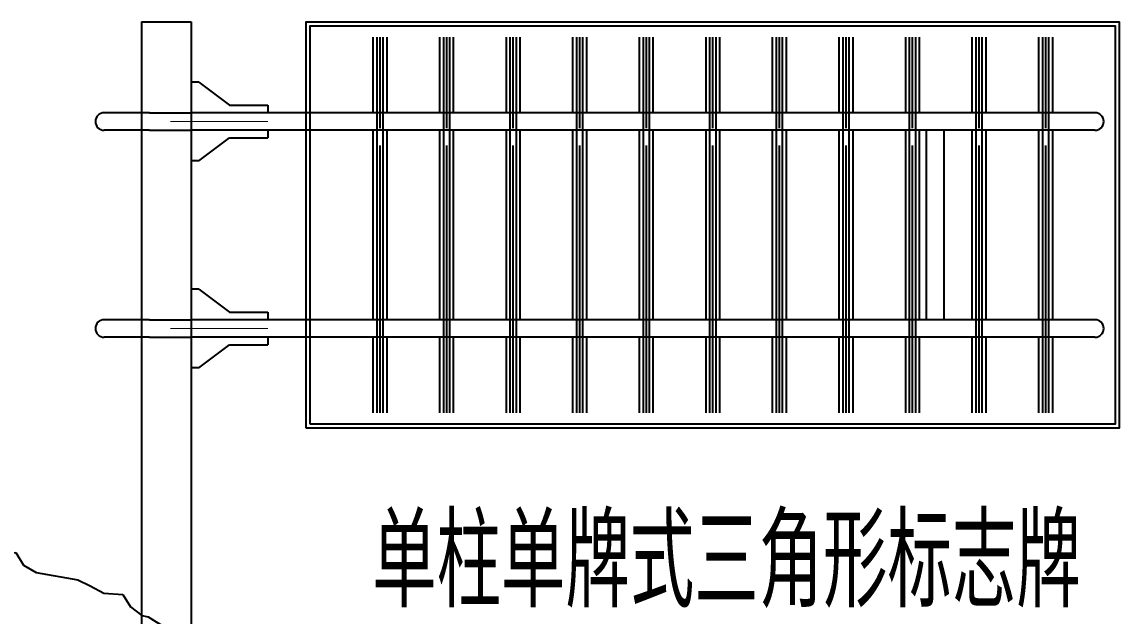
# Model space of a CAD drawing. Extents: x -941089 to 947074, y -2579987 to 8.
# Drawn here: x 2102.91 to 2138.68, y -79.21 to -59.83 of the extents above; entities that cross this region are included whole.
import ezdxf

# ---------------------------------------------------------------- set-up
doc = ezdxf.new("R2010")
doc.units = 0
doc.header["$LTSCALE"] = 5
doc.linetypes.add('HIDDEN2', pattern=[4.7625, 3.175, -1.5875])
for name, color, linetype in [('文字', 7, 'CONTINUOUS'), ('绿化', 3, 'CONTINUOUS'), ('钢筋', 1, 'CONTINUOUS')]:
    doc.layers.add(name, color=color, linetype=linetype)
doc.styles.get("Standard").update_dxf_attribs({"font": 'simplex1.shx', "width": 0.7, "bigfont": 'hztxt.shx'})

# ---------------------------------------------------------------- blocks, each defined once
blk = doc.blocks.new('A$C48321FC6')
at = {"layer": '绿化'}
for p, q in [((119.42, 320.47), (125.06, 325.54)), ((125.06, 325.54), (133, 325.6)), ((133, 325.6), (136.45, 319.95)), ((81.99, 317.25), (96.73, 318.51)), ((96.73, 318.51), (102.86, 322.61)), ((102.86, 322.61), (110.34, 320.4)), ((110.34, 320.4), (119.42, 320.47)), ((136.45, 319.95), (142.15, 316.59)), ((67.3, 308.06), (68.4, 313.26)), ((68.4, 313.26), (76.8, 317.21)), ((76.8, 317.21), (81.99, 317.25)), ((142.15, 316.59), (160.99, 313.33)), ((160.99, 313.33), (166.68, 310.62)), ((58.23, 306.85), (67.3, 308.06)), ((166.68, 310.62), (172.87, 307.26)), ((42.91, 296.52), (58.23, 306.85)), ((172.87, 307.26), (181.47, 306.68)), ((181.47, 306.68), (184.92, 301.03)), ((184.92, 301.03), (189.98, 297.18)), ((34.52, 290.29), (42.91, 296.52)), ((189.98, 297.18), (192.9, 296.56)), ((192.9, 296.56), (200.89, 291.59)), ((30.05, 281.66), (34.52, 290.29)), ((200.26, 289.32), (199.82, 282.99)), ((200.89, 291.59), (200.26, 289.32)), ((21.5, 276.57), (26.02, 278.87)), ((26.02, 278.87), (30.05, 281.66)), ((199.82, 282.99), (204.88, 278)), ((19.92, 271.36), (21.5, 276.57)), ((204.88, 278), (208.3, 277.38)), ((208.3, 277.38), (214.02, 270.61)), ((20.45, 265.69), (19.92, 271.36)), ((214.02, 270.61), (218.55, 271.78)), ((218.55, 271.78), (221.96, 271.33)), ((221.96, 271.33), (222.02, 263.87)), ((15.46, 260.63), (20.45, 265.69)), ((222.02, 263.87), (228.89, 255.97)), ((10.95, 256.54), (15.46, 260.63)), ((10.98, 253.13), (10.95, 256.54)), ((15.51, 254.3), (10.98, 253.13)), ((22.31, 255.01), (15.51, 254.3)), ((26.91, 248.23), (22.31, 255.01)), ((228.89, 255.97), (231.86, 250.32)), ((231.86, 250.32), (231.89, 246.43)), ((24.7, 240.75), (26.91, 248.23)), ((231.89, 246.43), (232.44, 238.49)), ((8.86, 233.33), (14.49, 239.54)), ((14.49, 239.54), (24.7, 240.75)), ((232.44, 238.49), (233.58, 237.36)), ((233.58, 237.36), (232, 232.16)), ((3.76, 222.43), (8.86, 233.33)), ((232, 232.16), (234.81, 225.37)), ((234.81, 225.37), (237.1, 222.63)), ((3.83, 213.35), (3.76, 222.43)), ((211.64, 222.43), (209.41, 218.36)), ((219.61, 219.58), (211.64, 222.43)), ((229.18, 219.17), (219.61, 219.58)), ((235.52, 216.95), (229.18, 219.17)), ((237.1, 222.63), (235.52, 216.95)), ((209.41, 218.36), (211.08, 211.57)), ((0, 205.37), (3.83, 213.35)), ((211.08, 211.57), (215.65, 207.71)), ((2.33, 198.09), (0, 205.37)), ((215.65, 207.71), (224.31, 199.83)), ((224.31, 199.83), (230.53, 191.94)), ((6.88, 196.99), (2.33, 198.09)), ((13.04, 197.04), (6.88, 196.99)), ((14.24, 189.11), (13.04, 197.04)), ((10.9, 180), (14.24, 189.11)), ((230.53, 191.94), (225.58, 182.17)), ((7.08, 170.89), (10.9, 180)), ((225.58, 182.17), (223.88, 171.94)), ((39.33, 173.9), (30.27, 170.42)), ((44.5, 176.21), (39.33, 173.9)), ((49.55, 172.84), (44.5, 176.21)), ((208.61, 174.74), (201.2, 169)), ((212.53, 171.36), (208.61, 174.74)), ((7.61, 165.22), (7.08, 170.89)), ((16.17, 170.31), (7.61, 165.22)), ((22.96, 172.15), (16.17, 170.31)), ((30.27, 170.42), (22.96, 172.15)), ((42.3, 167.11), (49.55, 172.84)), ((201.2, 169), (204.65, 163.35)), ((217.78, 163.46), (212.53, 171.36)), ((223.88, 171.94), (226.21, 164.01)), ((33.76, 159.75), (42.3, 167.11)), ((116.08, 167.69), (114.35, 160.38)), ((121.74, 168.87), (116.08, 167.69)), ((118.4, 160.41), (119.96, 168.85)), ((126.32, 164.36), (121.74, 168.87)), ((130.4, 160.5), (126.32, 164.36)), ((226.21, 164.01), (228.03, 159)), ((33.35, 150.66), (33.76, 159.75)), ((114.35, 160.38), (106.45, 153.99)), ((114.44, 149.03), (118.4, 160.41)), ((136.07, 161.03), (130.4, 160.5)), ((136.09, 159.41), (133.22, 153.07)), ((141.77, 157.67), (136.07, 161.03)), ((189.92, 159.83), (188.34, 154.15)), ((201.29, 157), (189.92, 159.83)), ((204.65, 163.35), (204.7, 157.03)), ((223.49, 158.96), (217.78, 163.46)), ((228.03, 159), (223.49, 158.96)), ((99.64, 154.59), (91.71, 152.25)), ((106.45, 153.99), (99.64, 154.59)), ((112.09, 158.58), (109.88, 151.75)), ((137.31, 148.07), (140.67, 154.26)), ((140.04, 151.5), (141.77, 157.67)), ((188.34, 154.15), (192.95, 145.59)), ((204.7, 157.03), (201.29, 157)), ((31.61, 144.97), (33.35, 150.66)), ((91.23, 151.12), (90.12, 148.19)), ((91.71, 152.25), (91.23, 151.12)), ((101.96, 148.28), (96.9, 152.78)), ((109.88, 151.75), (109.44, 145.58)), ((133.22, 153.07), (129.89, 143.47)), ((138.95, 145.17), (140.04, 151.5)), ((26.64, 137.48), (31.61, 144.97)), ((89.47, 148.83), (95.16, 146.61)), ((90.12, 148.19), (91.8, 140.9)), ((95.16, 146.61), (99.73, 142.59)), ((104.91, 144.41), (101.96, 148.28)), ((109.44, 145.58), (104.91, 144.41)), ((117.94, 136.57), (114.44, 149.03)), ((134.45, 140.59), (137.31, 148.07)), ((144.16, 143.58), (138.95, 145.17)), ((192.95, 145.59), (187.79, 141.66)), ((58.4, 139.99), (50.47, 137.66)), ((66.32, 143.46), (58.4, 139.99)), ((70.9, 138.96), (66.32, 143.46)), ((91.8, 140.9), (94.12, 134.11)), ((99.73, 142.59), (105.43, 139.23)), ((105.43, 139.23), (110.01, 134.72)), ((129.89, 143.47), (127.68, 134.86)), ((134.46, 138.97), (134.45, 140.59)), ((140.75, 144.04), (134.46, 138.97)), ((135.64, 133.3), (145.3, 142.94)), ((150.97, 142.99), (144.16, 143.58)), ((154.87, 141.4), (150.97, 142.99)), ((154.44, 134.58), (154.87, 141.4)), ((187.79, 141.66), (187.37, 133.71)), ((27.17, 131.32), (26.64, 137.48)), ((38.48, 136.43), (27.17, 131.32)), ((50.47, 137.66), (38.48, 136.43)), ((65.76, 132.75), (70.9, 138.96)), ((110.01, 134.72), (113.02, 122.75)), ((122.11, 122.33), (117.94, 136.57)), ((127.68, 134.86), (122.11, 122.33)), ((159, 132.84), (154.44, 134.58)), ((62.41, 124.78), (65.76, 132.75)), ((94.12, 134.11), (91.39, 130.69)), ((91.39, 130.69), (93.05, 126.16)), ((101.04, 120.38), (93.02, 130.05)), ((105.07, 123.82), (94.78, 133.47)), ((158.36, 131.21), (149.99, 123.04)), ((159.53, 127.16), (159, 132.84)), ((187.37, 133.71), (189.02, 129.67)), ((189.02, 129.67), (194.74, 123.39)), ((61.33, 118.45), (62.41, 124.78)), ((93.05, 126.16), (93.73, 122.6)), ((155.05, 119.67), (159.53, 127.16)), ((88.54, 122.07), (85.17, 117.5)), ((93.73, 122.6), (88.54, 122.07)), ((90.33, 122.08), (94.96, 110.12)), ((104, 115.38), (101.04, 120.38)), ((111.92, 118.2), (105.07, 123.82)), ((113.02, 122.75), (111.92, 118.2)), ((149.99, 123.04), (140.31, 116.8)), ((160.26, 116.31), (155.05, 119.67)), ((194.74, 123.39), (193.66, 117.22)), ((54.54, 114.99), (61.33, 118.45)), ((56.38, 108.2), (54.54, 114.99)), ((79.48, 119.08), (81.33, 111.8)), ((85.17, 117.5), (79.48, 119.08)), ((88.18, 106.17), (85.17, 117.5)), ((116.28, 107.38), (104, 115.38)), ((154.56, 119.18), (147.8, 112.8)), ((162.58, 109.51), (160.26, 116.31)), ((180.03, 118.24), (172.11, 114.13)), ((186.84, 117.65), (180.03, 118.24)), ((193.66, 117.22), (186.84, 117.65)), ((72.74, 111.08), (64.34, 107.12)), ((79.08, 108.37), (72.74, 111.08)), ((81.33, 111.8), (79.08, 108.37)), ((94.96, 110.12), (104.1, 102.24)), ((147.8, 112.8), (138.77, 107.06)), ((163.74, 107.25), (162.58, 109.51)), ((172.11, 114.13), (163.74, 107.25)), ((64.34, 107.12), (56.38, 108.2)), ((111.69, 87.15), (116.28, 107.38)), ((138.77, 107.06), (127.76, 100.29)), ((104.1, 102.24), (111.69, 87.15))]:
    blk.add_line(p, q, dxfattribs=at)
at = {"layer": '绿化', "flags": 128}
for points in [[(140.31, 116.8), (130.81, 108.13), (130.06, 121.26), (135.64, 133.3)], [(104.9, 62.04), (103.59, 82.94), (94.22, 98.28), (88.18, 106.17)], [(127.76, 100.29), (121.55, 93.08), (116.97, 78.56), (116.11, 61.56), (116.1, 28.29), (116.1, 13.83), (117.42, 0.43)], [(103.85, 0), (105.41, 16.9), (105.93, 42.38), (104.9, 62.04)]]:
    blk.add_lwpolyline(points, dxfattribs=at)

msp = doc.modelspace()

# ---------------------------------------------------------------- linework, layer by layer
at = {"layer": '钢筋', "linetype": 'Continuous'}
for p, q in [((2106.80008, -59.82825), (2106.80008, -100.42025)), ((2106.80008, -59.82825), (2108.42508, -59.82825)), ((2108.42508, -59.82825), (2108.42508, -100.42025)), ((2114.57508, -60.32825), (2114.57508, -63.29325)), ((2116.74508, -60.32825), (2116.74508, -63.29325)), ((2118.91508, -60.32825), (2118.91508, -63.29325)), ((2121.08508, -60.32825), (2121.08508, -63.29325)), ((2123.25508, -60.32825), (2123.25508, -63.29325)), ((2125.42508, -60.32825), (2125.42508, -63.29325)), ((2127.59508, -60.32825), (2127.59508, -63.29325)), ((2129.76508, -60.32825), (2129.76508, -63.29325)), ((2131.93508, -60.32825), (2131.93508, -63.29325)), ((2134.10508, -60.32825), (2134.10508, -63.29325)), ((2136.27508, -60.32825), (2136.27508, -63.29325)), ((2108.67508, -61.79325), (2108.42508, -61.79325)), ((2108.67508, -61.79325), (2109.67508, -62.54325)), ((2109.67508, -62.54325), (2110.92508, -62.54325)), ((2110.92508, -62.54325), (2110.92508, -62.79325)), ((2107.06008, -62.79325), (2105.58508, -62.79325)), ((2112.17508, -62.79325), (2108.42508, -62.79325)), ((2112.17508, -62.79325), (2108.42508, -62.79325)), ((2137.89008, -62.79325), (2108.42508, -62.79325)), ((2107.06008, -63.36325), (2105.58508, -63.36325)), ((2112.17508, -63.36325), (2108.42508, -63.36325)), ((2112.17508, -63.36325), (2108.42508, -63.36325)), ((2137.89008, -63.36325), (2108.42508, -63.36325)), ((2108.67508, -64.36325), (2109.67508, -63.61325)), ((2109.67508, -63.61325), (2110.92508, -63.61325)), ((2110.92508, -63.36325), (2110.92508, -63.61325)), ((2132.39008, -63.36325), (2132.39008, -69.54325)), ((2132.96008, -63.36325), (2132.96008, -69.54325)), ((2114.57508, -63.86325), (2114.57508, -72.57825)), ((2116.74508, -63.86325), (2116.74508, -72.57825)), ((2118.91508, -63.86325), (2118.91508, -72.57825)), ((2121.08508, -63.86325), (2121.08508, -72.57825)), ((2123.25508, -63.86325), (2123.25508, -72.57825)), ((2125.42508, -63.86325), (2125.42508, -72.57825)), ((2127.59508, -63.86325), (2127.59508, -72.57825)), ((2129.76508, -63.86325), (2129.76508, -72.57825)), ((2131.93508, -63.86325), (2131.93508, -72.57825)), ((2134.10508, -63.86325), (2134.10508, -72.57825)), ((2136.27508, -63.86325), (2136.27508, -72.57825)), ((2108.67508, -64.36325), (2108.42508, -64.36325)), ((2108.67508, -68.54325), (2108.42508, -68.54325)), ((2108.67508, -68.54325), (2109.67508, -69.29325)), ((2109.67508, -69.29325), (2110.92508, -69.29325)), ((2110.92508, -69.29325), (2110.92508, -69.54325)), ((2107.06008, -69.54325), (2105.58508, -69.54325)), ((2112.17508, -69.54325), (2108.42508, -69.54325)), ((2112.17508, -69.54325), (2108.42508, -69.54325)), ((2137.89008, -69.54325), (2108.42508, -69.54325)), ((2107.06008, -70.11325), (2105.58508, -70.11325)), ((2112.17508, -70.11325), (2108.42508, -70.11325)), ((2112.17508, -70.11325), (2108.42508, -70.11325)), ((2137.89008, -70.11325), (2108.42508, -70.11325)), ((2108.67508, -71.11325), (2109.67508, -70.36325)), ((2109.67508, -70.36325), (2110.92508, -70.36325)), ((2110.92508, -70.11325), (2110.92508, -70.36325)), ((2108.67508, -71.11325), (2108.42508, -71.11325))]:
    msp.add_line(p, q, dxfattribs=at)
at = {"layer": '钢筋', "color": 7, "linetype": 'Continuous'}
for p, q in [((2114.35008, -60.32825), (2114.35008, -62.79325)), ((2114.47508, -60.32825), (2114.47508, -72.57825)), ((2114.67508, -60.32825), (2114.67508, -72.57825)), ((2114.80008, -60.32825), (2114.80008, -62.79325)), ((2116.52008, -60.32825), (2116.52008, -62.79325)), ((2116.64508, -60.32825), (2116.64508, -72.57825)), ((2116.84508, -60.32825), (2116.84508, -72.57825)), ((2116.97008, -60.32825), (2116.97008, -62.79325)), ((2118.69008, -60.32825), (2118.69008, -62.79325)), ((2118.81508, -60.32825), (2118.81508, -72.57825)), ((2119.01508, -60.32825), (2119.01508, -72.57825)), ((2119.14008, -60.32825), (2119.14008, -62.79325)), ((2120.86008, -60.32825), (2120.86008, -62.79325)), ((2120.98508, -60.32825), (2120.98508, -72.57825)), ((2121.18508, -60.32825), (2121.18508, -72.57825)), ((2121.31008, -60.32825), (2121.31008, -62.79325)), ((2123.03008, -60.32825), (2123.03008, -62.79325)), ((2123.15508, -60.32825), (2123.15508, -72.57825)), ((2123.35508, -60.32825), (2123.35508, -72.57825)), ((2123.48008, -60.32825), (2123.48008, -62.79325)), ((2125.20008, -60.32825), (2125.20008, -62.79325)), ((2125.32508, -60.32825), (2125.32508, -72.57825)), ((2125.52508, -60.32825), (2125.52508, -72.57825)), ((2125.65008, -60.32825), (2125.65008, -62.79325)), ((2127.37008, -60.32825), (2127.37008, -62.79325)), ((2127.49508, -60.32825), (2127.49508, -72.57825)), ((2127.69508, -60.32825), (2127.69508, -72.57825)), ((2127.82008, -60.32825), (2127.82008, -62.79325)), ((2129.54008, -60.32825), (2129.54008, -62.79325)), ((2129.66508, -60.32825), (2129.66508, -72.57825)), ((2129.86508, -60.32825), (2129.86508, -72.57825)), ((2129.99008, -60.32825), (2129.99008, -62.79325)), ((2131.71008, -60.32825), (2131.71008, -62.79325)), ((2131.83508, -60.32825), (2131.83508, -72.57825)), ((2132.03508, -60.32825), (2132.03508, -72.57825)), ((2132.16008, -60.32825), (2132.16008, -62.79325)), ((2133.88008, -60.32825), (2133.88008, -62.79325)), ((2134.00508, -60.32825), (2134.00508, -72.57825)), ((2134.20508, -60.32825), (2134.20508, -72.57825)), ((2134.33008, -60.32825), (2134.33008, -62.79325)), ((2136.05008, -60.32825), (2136.05008, -62.79325)), ((2136.17508, -60.32825), (2136.17508, -72.57825)), ((2136.37508, -60.32825), (2136.37508, -72.57825)), ((2136.50008, -60.32825), (2136.50008, -62.79325)), ((2114.35008, -63.36325), (2114.35008, -69.54325)), ((2114.80008, -63.36325), (2114.80008, -69.54325)), ((2116.52008, -63.36325), (2116.52008, -69.54325)), ((2116.97008, -63.36325), (2116.97008, -69.54325)), ((2118.69008, -63.36325), (2118.69008, -69.54325)), ((2119.14008, -63.36325), (2119.14008, -69.54325)), ((2120.86008, -63.36325), (2120.86008, -69.54325)), ((2121.31008, -63.36325), (2121.31008, -69.54325)), ((2123.03008, -63.36325), (2123.03008, -69.54325)), ((2123.48008, -63.36325), (2123.48008, -69.54325)), ((2125.20008, -63.36325), (2125.20008, -69.54325)), ((2125.65008, -63.36325), (2125.65008, -69.54325)), ((2127.37008, -63.36325), (2127.37008, -69.54325)), ((2127.82008, -63.36325), (2127.82008, -69.54325)), ((2129.54008, -63.36325), (2129.54008, -69.54325)), ((2129.99008, -63.36325), (2129.99008, -69.54325)), ((2131.71008, -63.36325), (2131.71008, -69.54325)), ((2132.16008, -63.36325), (2132.16008, -69.54325)), ((2133.88008, -63.36325), (2133.88008, -69.54325)), ((2134.33008, -63.36325), (2134.33008, -69.54325)), ((2136.05008, -63.36325), (2136.05008, -69.54325)), ((2136.50008, -63.36325), (2136.50008, -69.54325)), ((2114.35008, -70.11325), (2114.35008, -72.57825)), ((2114.80008, -70.11325), (2114.80008, -72.57825)), ((2116.52008, -70.11325), (2116.52008, -72.57825)), ((2116.97008, -70.11325), (2116.97008, -72.57825)), ((2118.69008, -70.11325), (2118.69008, -72.57825)), ((2119.14008, -70.11325), (2119.14008, -72.57825)), ((2120.86008, -70.11325), (2120.86008, -72.57825)), ((2121.31008, -70.11325), (2121.31008, -72.57825)), ((2123.03008, -70.11325), (2123.03008, -72.57825)), ((2123.48008, -70.11325), (2123.48008, -72.57825)), ((2125.20008, -70.11325), (2125.20008, -72.57825)), ((2125.65008, -70.11325), (2125.65008, -72.57825)), ((2127.37008, -70.11325), (2127.37008, -72.57825)), ((2127.82008, -70.11325), (2127.82008, -72.57825)), ((2129.54008, -70.11325), (2129.54008, -72.57825)), ((2129.99008, -70.11325), (2129.99008, -72.57825)), ((2131.71008, -70.11325), (2131.71008, -72.57825)), ((2132.16008, -70.11325), (2132.16008, -72.57825)), ((2133.88008, -70.11325), (2133.88008, -72.57825)), ((2134.33008, -70.11325), (2134.33008, -72.57825)), ((2136.05008, -70.11325), (2136.05008, -72.57825)), ((2136.50008, -70.11325), (2136.50008, -72.57825))]:
    msp.add_line(p, q, dxfattribs=at)
at = {"layer": '钢筋', "linetype": 'HIDDEN2'}
for p, q in [((2107.06008, -62.79325), (2108.42508, -62.79325)), ((2107.06008, -63.36325), (2108.42508, -63.36325)), ((2107.06008, -69.54325), (2108.42508, -69.54325)), ((2107.06008, -70.11325), (2108.42508, -70.11325))]:
    msp.add_line(p, q, dxfattribs=at)
at = {"layer": '钢筋', "color": 0, "linetype": 'Continuous'}
for points in [[(2112.17508, -73.07825), (2112.17508, -59.82825), (2138.67508, -59.82825), (2138.67508, -73.07825)], [(2112.30008, -72.95325), (2112.30008, -59.95325), (2138.55008, -59.95325), (2138.55008, -72.95325)]]:
    msp.add_lwpolyline(points, close=True, dxfattribs=at)
at = {"layer": '钢筋', "linetype": 'Continuous', "const_width": 0.025}
for points in [[(2110.92508, -63.07825), (2107.74508, -63.07825)], [(2110.92508, -69.82825), (2107.74508, -69.82825)]]:
    msp.add_lwpolyline(points, dxfattribs=at)
at = {"layer": '钢筋', "linetype": 'Continuous'}
for centre, start, end in [((2105.58508, -63.07825), 90, 270), ((2137.89008, -63.07825), 270, 90), ((2105.58508, -69.82825), 90, 270), ((2137.89008, -69.82825), 270, 90)]:
    msp.add_arc(centre, 0.285, start, end, dxfattribs=at)

# ---------------------------------------------------------------- block references
at = {"layer": '绿化', "xscale": 0.07200000000011642, "yscale": 0.07199999999988904, "zscale": 0.07200000000000001}
msp.add_blockref('A$C48321FC6', (2093.13138, -100.58493), dxfattribs=at)

# ---------------------------------------------------------------- texts
at = {"layer": '文字', "width": 0.7}
msp.add_text('单柱单牌式三角形标志牌', height=3, dxfattribs=at).set_placement((2114.3252, -78.92492))

doc.saveas('drawing.dxf')
